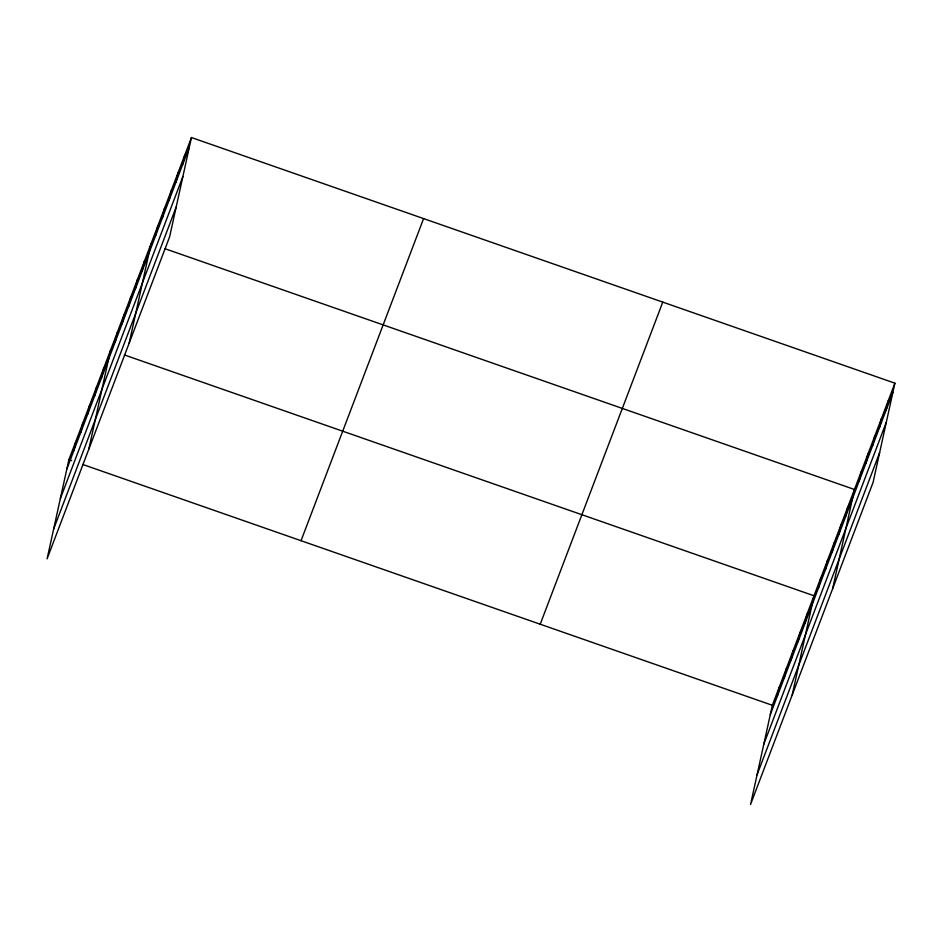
<?xml version="1.0" encoding="UTF-8"?>
<svg xmlns="http://www.w3.org/2000/svg" width="942" height="942" viewBox="0 0 942 942"><rect width="100%" height="100%" fill="white"/><g stroke="black" fill="none" stroke-linecap="round" stroke-linejoin="round"><path stroke-width="1.41" d="M191.45 137.532L68.907 459.637L47.1 558.818L169.654 236.713L191.45 137.532L894.9 383.182L873.093 482.363L750.55 804.468L772.346 705.287L894.9 383.182M73.794 450.747L75.855 441.386M80.741 432.484L82.79 423.135M87.677 414.233L89.737 404.883M94.624 395.981L96.685 386.632M101.571 377.73L103.632 368.369M88.772 449.299L110.567 350.118M115.254 341.769L117.314 332.408M121.989 324.048L124.05 314.687M128.736 306.327L130.797 296.977M135.471 288.617L137.532 279.256M142.218 270.896L144.267 261.546M129.207 343.006L151.014 243.825M155.701 235.465L157.75 226.115M162.436 217.755L164.497 208.394M169.171 200.034L171.232 190.684M175.918 182.324L177.979 172.963M182.654 164.603L184.714 155.253M777.232 696.397L779.293 687.036M784.18 678.146L786.24 668.785M791.127 659.895L793.188 650.533M798.074 641.643L800.123 632.282M805.021 623.392L807.07 614.031M792.21 694.949L814.018 595.78L124.391 354.946M818.704 587.419L820.753 578.058M825.439 569.698L827.5 560.349M832.186 551.988L834.235 542.627M838.922 534.267L840.982 524.918M845.657 516.557L847.718 507.196M832.657 588.656L854.465 489.487L164.826 248.653M859.139 481.127L861.2 471.765M865.886 463.405L867.935 454.056M872.622 445.696L874.682 436.334M879.357 427.974L881.418 418.625M886.104 410.265L888.165 400.903M66.847 468.998L189.401 146.893M60.335 498.636L182.878 176.531M53.612 529.168L176.166 207.063M301.04 540.708L423.594 218.603M540.213 624.228L662.768 302.123M770.297 714.648L892.839 392.543M763.774 744.286L886.328 422.181M757.062 774.83L879.616 452.725M68.907 459.637L71.663 460.603M82.719 464.465L772.346 705.287"/></g></svg>
